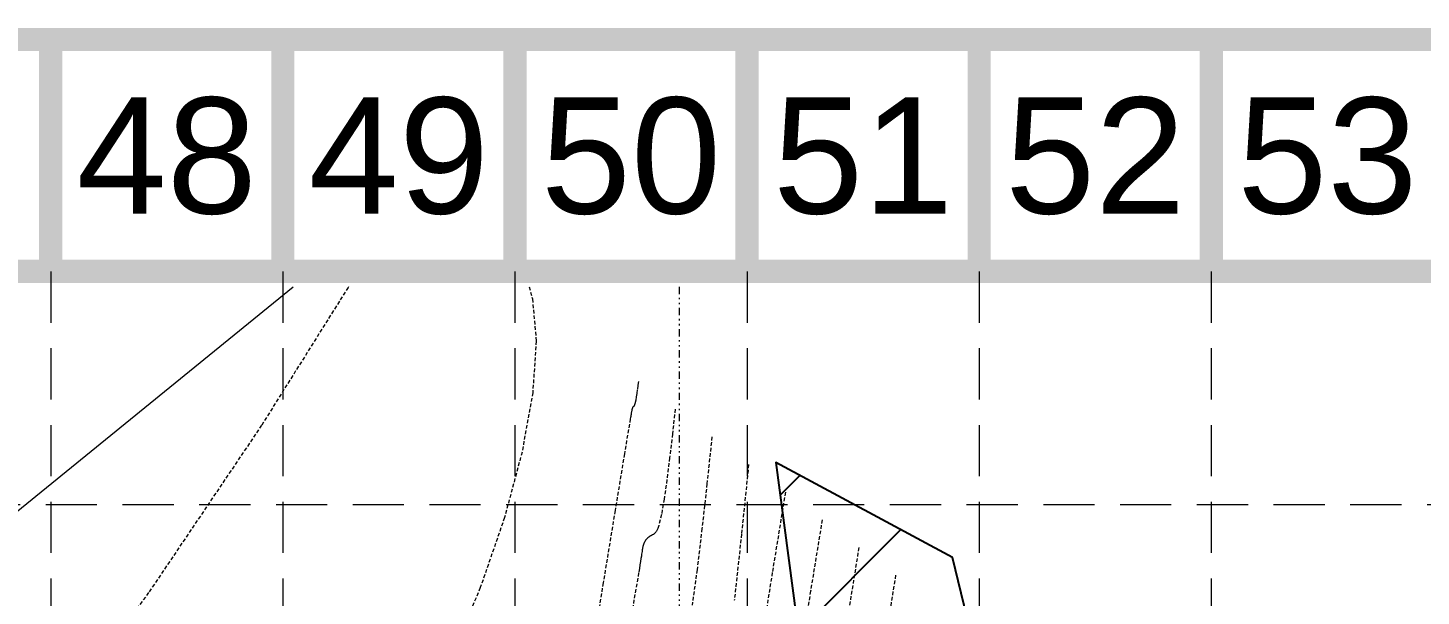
# Model space of a CAD drawing. Extents: x 299711 to 300729, y 199411 to 200048.
# Drawn here: x 300472.3 to 300567.6, y 200008.7 to 200047.6 of the extents above; entities that cross this region are included whole.
import ezdxf
from ezdxf.enums import TextEntityAlignment as Align

# ---------------------------------------------------------------- set-up
doc = ezdxf.new("R2010")
doc.units = 0
doc.header["$MEASUREMENT"] = 0
doc.linetypes.add('DIVIDE', pattern=[1.25, 0.5, -0.25, 0, -0.25, 0, -0.25])
doc.linetypes.add('HIDDEN', pattern=[0.375, 0.25, -0.125])
for name, color, linetype in [('BASE', 7, 'Continuous'), ('BASE-27', 252, 'Continuous'), ('BOUND-30', 7, 'Continuous'), ('CONT-1', 252, 'Continuous'), ('CONT-2', 252, 'Continuous'), ('FIRM ON CONTOUR', 6, 'Continuous'), ('GRID', 254, 'HIDDEN'), ('WATER', 5, 'Continuous')]:
    doc.layers.add(name, color=color, linetype=linetype)
doc.styles.get("Standard").update_dxf_attribs({"font": 'ARIAL.TTF'})

msp = doc.modelspace()

# ---------------------------------------------------------------- hatches: boundary and pattern name
at = {"layer": 'WATER'}
h = msp.add_hatch(dxfattribs=at)
h.set_pattern_fill('ANSI31', color=256, scale=60, style=0)
h.paths.add_polyline_path([(300024.184, 199948.501), (300022.336, 199944.484), (300033.266, 199938.377), (300054.726, 199935.244), (300069.355, 199934.28), (300082.32, 199931.306), (300102.173, 199930.904), (300137.815, 199933.309), (300145.357, 199934.581), (300150.654, 199936.133), (300216.427, 199929.212), (300239.967, 199935.211), (300309.481, 199930.143), (300388.058, 199931.325), (300401.647, 199934.278), (300431.187, 199932.506), (300460.136, 199930.143), (300468.407, 199924.828), (300479.633, 199924.237), (300485.541, 199921.875), (300518.625, 199923.647), (300538.713, 199920.103), (300525.124, 199922.466), (300533.099, 199864.816), (300538.771, 199829.853), (300537.826, 199784.495), (300528.373, 199740.082), (300530.263, 199724.017), (300532.154, 199712.678), (300534.044, 199695.669), (300534.044, 199677.714), (300534.044, 199662.595), (300533.099, 199645.586), (300531.209, 199633.301), (300531.209, 199613.457), (300531.209, 199603.063), (300531.209, 199589.833), (300531.357, 199574.696), (300530.428, 199553.335), (300539.718, 199544.048), (300551.331, 199541.726), (300549.938, 199549.62), (300551.331, 199555.193), (300545.416, 199554.574), (300540.688, 199561.462), (300536.466, 199582.126), (300537.346, 199596.582), (300538.789, 199622.526), (300540.183, 199640.636), (300539.254, 199661.997), (300539.718, 199694.967), (300536.931, 199713.542), (300535.073, 199727.473), (300535.537, 199739.546), (300544.709, 199775.384), (300545.797, 199796.586), (300544.828, 199821.739), (300545.757, 199845.422), (300538.325, 199864.461), (300537.86, 199884.893), (300536.466, 199912.755), (300537.875, 199929.161), (300536.017, 199947.272), (300545.307, 199971.883), (300539.733, 199994.173), (300535.552, 200011.354), (300523.475, 200017.855), (300528.584, 199979.313), (300523.939, 199961.203), (300513.719, 199943.557), (300495.603, 199941.235), (300472.377, 199944.485), (300446.828, 199946.807), (300411.059, 199943.557), (300349.742, 199935.198), (300335.806, 199937.52), (300307.005, 199940.306), (300271.237, 199943.557), (300240.498, 199942.176), (300214.02, 199942.176), (300175.464, 199943.104), (300151.309, 199946.819), (300105.32, 199947.284), (300086.275, 199945.426), (300062.119, 199943.569), (300053.293, 199943.569)])

# ---------------------------------------------------------------- linework, layer by layer
at = {"layer": 'BASE', "const_width": 1.588}
for points in [[(299711.554, 199411.54), (300727.954, 199411.54), (300727.954, 200046.79), (299711.554, 200046.79)], [(299727.401, 199427.417), (300712.117, 199427.389), (300712.097, 200030.916), (299727.601, 200030.934)]]:
    msp.add_lwpolyline(points, close=True, dxfattribs=at)
for points in [[(300473.854, 200030.908), (300473.854, 200046.79)], [(300489.735, 200030.908), (300489.735, 200046.79)], [(300505.617, 200030.908), (300505.617, 200046.79)], [(300521.498, 200030.908), (300521.498, 200046.79)], [(300537.379, 200030.908), (300537.379, 200046.79)], [(300553.26, 200030.908), (300553.26, 200046.79)]]:
    msp.add_lwpolyline(points, dxfattribs=at)
at = {"layer": 'BASE-27', "linetype": 'Continuous', "lineweight": 0}
msp.add_lwpolyline([(300011.817, 200017.98), (300011.965, 199999.197), (300012.015, 199969.143), (300012.077, 199966.875), (300104.245, 199970.021), (300161.868, 199972.166), (300219.918, 199974.039), (300287.353, 199976.965), (300355.063, 199979.609), (300432.692, 199982.91), (300490.432, 200029.871)], dxfattribs=at)
at = {"layer": 'BOUND-30', "color": 7, "linetype": 'DIVIDE', "lineweight": 0}
msp.add_line((300516.849, 200029.871), (300516.849, 199985.029), dxfattribs=at)
at = {"layer": 'CONT-1', "color": 25, "linetype": 'HIDDEN', "lineweight": 0}
for points in [[(300514.068, 200023.387), (300514.029, 200023.102), (300513.989, 200022.825), (300513.951, 200022.564), (300513.913, 200022.326), (300513.876, 200022.118), (300513.841, 200021.949), (300513.837, 200021.931), (300513.833, 200021.913), (300513.828, 200021.896), (300513.824, 200021.879), (300513.82, 200021.864), (300513.815, 200021.849), (300513.811, 200021.834), (300513.807, 200021.821), (300513.803, 200021.808), (300513.798, 200021.795), (300513.794, 200021.784), (300513.79, 200021.773), (300513.786, 200021.762), (300513.782, 200021.752), (300513.778, 200021.743), (300513.774, 200021.734), (300513.769, 200021.726), (300513.765, 200021.719), (300513.761, 200021.712), (300513.757, 200021.705), (300513.753, 200021.699), (300513.749, 200021.693), (300513.745, 200021.688), (300513.741, 200021.684), (300513.738, 200021.68), (300513.734, 200021.677), (300513.731, 200021.674), (300513.728, 200021.671), (300513.724, 200021.668), (300513.721, 200021.666), (300513.718, 200021.664), (300513.714, 200021.661), (300513.711, 200021.659), (300513.708, 200021.657), (300513.705, 200021.655), (300513.701, 200021.653), (300513.698, 200021.651), (300513.695, 200021.649), (300513.691, 200021.646), (300513.688, 200021.644), (300513.685, 200021.641), (300513.682, 200021.637), (300513.678, 200021.633), (300513.675, 200021.628), (300513.672, 200021.623), (300513.668, 200021.617), (300513.665, 200021.61), (300513.661, 200021.602), (300513.657, 200021.592), (300513.653, 200021.58), (300513.649, 200021.566), (300513.644, 200021.552), (300513.639, 200021.535), (300513.634, 200021.515), (300513.631, 200021.503), (300513.628, 200021.489), (300513.625, 200021.475), (300513.622, 200021.46), (300513.618, 200021.444), (300513.615, 200021.426), (300513.609, 200021.401), (300513.604, 200021.373), (300513.598, 200021.344), (300513.592, 200021.312), (300513.586, 200021.278), (300513.579, 200021.241), (300513.569, 200021.186), (300513.558, 200021.126), (300513.547, 200021.061), (300513.534, 200020.991), (300513.521, 200020.914), (300513.507, 200020.832), (300513.105, 200018.433), (300512.467, 200014.555), (300511.656, 200009.61), (300510.737, 200004.013)], [(300526.634, 200013.918), (300525.842, 200009.051), (300525.103, 200004.382)]]:
    msp.add_lwpolyline(points, dxfattribs=at)
at = {"layer": 'CONT-2', "color": 43, "linetype": 'HIDDEN', "lineweight": 0}
for points in [[(300506.587, 200029.871), (300506.811, 200029.034), (300507.071, 200026.152), (300506.83, 200022.622), (300506.103, 200018.559), (300504.903, 200014.074), (300503.246, 200009.28), (300501.145, 200004.289), (300497.91, 199997.896), (300494.146, 199991.601), (300490.005, 199985.635), (300485.64, 199980.23), (300481.204, 199975.617), (300476.847, 199972.03), (300473.965, 199970.252), (300471.113, 199968.965)], [(300494.227, 200029.871), (300494.2, 200029.825), (300488.288, 200020.4), (300480.553, 200008.939), (300471.743, 199996.997)], [(300516.581, 200021.493), (300516.391, 200019.799), (300516.201, 200018.168), (300516.013, 200016.663), (300515.826, 200015.346), (300515.641, 200014.281), (300515.459, 200013.531), (300515.436, 200013.46), (300515.412, 200013.395), (300515.389, 200013.335), (300515.366, 200013.282), (300515.343, 200013.233), (300515.32, 200013.189), (300515.296, 200013.149), (300515.273, 200013.112), (300515.25, 200013.08), (300515.227, 200013.052), (300515.204, 200013.026), (300515.181, 200013.003), (300515.157, 200012.981), (300515.133, 200012.962), (300515.109, 200012.944), (300515.086, 200012.928), (300515.063, 200012.914), (300515.039, 200012.9), (300515.015, 200012.886), (300514.991, 200012.872), (300514.967, 200012.859), (300514.943, 200012.847), (300514.919, 200012.834), (300514.896, 200012.821), (300514.875, 200012.809), (300514.855, 200012.796), (300514.835, 200012.783), (300514.815, 200012.77), (300514.795, 200012.757), (300514.776, 200012.743), (300514.754, 200012.727), (300514.733, 200012.71), (300514.713, 200012.692), (300514.693, 200012.674), (300514.673, 200012.656), (300514.654, 200012.637), (300514.634, 200012.615), (300514.614, 200012.594), (300514.595, 200012.571), (300514.577, 200012.549), (300514.559, 200012.526), (300514.542, 200012.502), (300514.525, 200012.476), (300514.508, 200012.45), (300514.492, 200012.424), (300514.477, 200012.397), (300514.463, 200012.371), (300514.45, 200012.344), (300514.436, 200012.313), (300514.424, 200012.282), (300514.412, 200012.25), (300514.401, 200012.216), (300514.391, 200012.181), (300514.381, 200012.144), (300514.376, 200012.12), (300514.37, 200012.095), (300514.365, 200012.069), (300514.359, 200012.041), (300514.354, 200012.012), (300514.348, 200011.979), (300514.34, 200011.931), (300514.331, 200011.877), (300514.322, 200011.816), (300514.311, 200011.747), (300514.299, 200011.669), (300514.285, 200011.58), (300514.264, 200011.438), (300514.237, 200011.271), (300514.207, 200011.075), (300514.171, 200010.848), (300514.128, 200010.587), (300514.079, 200010.289), (300513.28, 200005.641)], [(300519.095, 200019.599), (300518.753, 200016.392), (300518.413, 200013.317), (300518.074, 200010.507), (300517.738, 200008.092)], [(300521.607, 200017.705), (300521.116, 200012.947), (300520.626, 200008.395)], [(300524.121, 200015.811), (300523.222, 200010.31), (300522.383, 200005.035)], [(300529.147, 200012.024), (300528.461, 200007.789)], [(300531.66, 200010.13), (300531.08, 200006.522)]]:
    msp.add_lwpolyline(points, dxfattribs=at)
at = {"layer": 'FIRM ON CONTOUR', "color": 25, "linetype": 'HIDDEN', "lineweight": 0}
msp.add_lwpolyline([(300514.068, 200023.387), (300514.029, 200023.102), (300513.989, 200022.825), (300513.951, 200022.564), (300513.913, 200022.326), (300513.876, 200022.118), (300513.841, 200021.949), (300513.837, 200021.931), (300513.833, 200021.913), (300513.828, 200021.896), (300513.824, 200021.879), (300513.82, 200021.864), (300513.815, 200021.849), (300513.811, 200021.834), (300513.807, 200021.821), (300513.803, 200021.808), (300513.798, 200021.795), (300513.794, 200021.784), (300513.79, 200021.773), (300513.786, 200021.762), (300513.782, 200021.752), (300513.778, 200021.743), (300513.774, 200021.734), (300513.769, 200021.726), (300513.765, 200021.719), (300513.761, 200021.712), (300513.757, 200021.705), (300513.753, 200021.699), (300513.749, 200021.693), (300513.745, 200021.688), (300513.741, 200021.684), (300513.738, 200021.68), (300513.734, 200021.677), (300513.731, 200021.674), (300513.728, 200021.671), (300513.724, 200021.668), (300513.721, 200021.666), (300513.718, 200021.664), (300513.714, 200021.661), (300513.711, 200021.659), (300513.708, 200021.657), (300513.705, 200021.655), (300513.701, 200021.653), (300513.698, 200021.651), (300513.695, 200021.649), (300513.691, 200021.646), (300513.688, 200021.644), (300513.685, 200021.641), (300513.682, 200021.637), (300513.678, 200021.633), (300513.675, 200021.628), (300513.672, 200021.623), (300513.668, 200021.617), (300513.665, 200021.61), (300513.661, 200021.602), (300513.657, 200021.592), (300513.653, 200021.58), (300513.649, 200021.566), (300513.644, 200021.552), (300513.639, 200021.535), (300513.634, 200021.515), (300513.631, 200021.503), (300513.628, 200021.489), (300513.625, 200021.475), (300513.622, 200021.46), (300513.618, 200021.444), (300513.615, 200021.426), (300513.609, 200021.401), (300513.604, 200021.373), (300513.598, 200021.344), (300513.592, 200021.312), (300513.586, 200021.278), (300513.579, 200021.241), (300513.569, 200021.186), (300513.558, 200021.126), (300513.547, 200021.061), (300513.534, 200020.991), (300513.521, 200020.914), (300513.507, 200020.832), (300513.105, 200018.433), (300512.467, 200014.555), (300511.656, 200009.61), (300510.737, 200004.013)], dxfattribs=at)
at = {"layer": 'GRID', "color": 252, "linetype": 'HIDDEN', "lineweight": 0, "ltscale": 14}
for p, q in [((300473.854, 200030.908), (300473.854, 199474.995)), ((300489.735, 200030.908), (300489.735, 199474.995)), ((300505.617, 200030.908), (300505.617, 199474.995)), ((300521.498, 200030.908), (300521.498, 199474.995)), ((300537.379, 200030.908), (300537.379, 199474.995)), ((300553.26, 200030.908), (300553.26, 199474.995)), ((299728.02, 200014.975), (300712.658, 200014.975))]:
    msp.add_line(p, q, dxfattribs=at)
at = {"layer": 'WATER', "flags": 128}
msp.add_lwpolyline([(300544.709, 199775.384), (300545.797, 199796.586), (300544.828, 199821.739), (300545.757, 199845.422), (300538.325, 199864.461), (300537.86, 199884.893), (300536.466, 199912.755), (300537.875, 199929.161), (300536.017, 199947.272), (300545.307, 199971.883), (300539.733, 199994.173), (300535.552, 200011.354), (300523.475, 200017.855), (300528.584, 199979.313), (300523.939, 199961.203), (300513.719, 199943.557), (300495.603, 199941.235), (300472.377, 199944.485), (300446.828, 199946.807), (300411.059, 199943.557), (300349.742, 199935.198), (300335.806, 199937.52)], dxfattribs=at)

# ---------------------------------------------------------------- texts
at = {"layer": 'BASE'}
for s, p in [('48', (300481.795, 200038.849)), ('49', (300497.676, 200038.849)), ('50', (300513.557, 200038.849)), ('51', (300529.439, 200038.849)), ('52', (300545.32, 200038.849)), ('53', (300561.201, 200038.849))]:
    msp.add_text(s, height=7.9406, dxfattribs=at).set_placement(p, align=Align.MIDDLE_CENTER)

doc.saveas('drawing.dxf')
